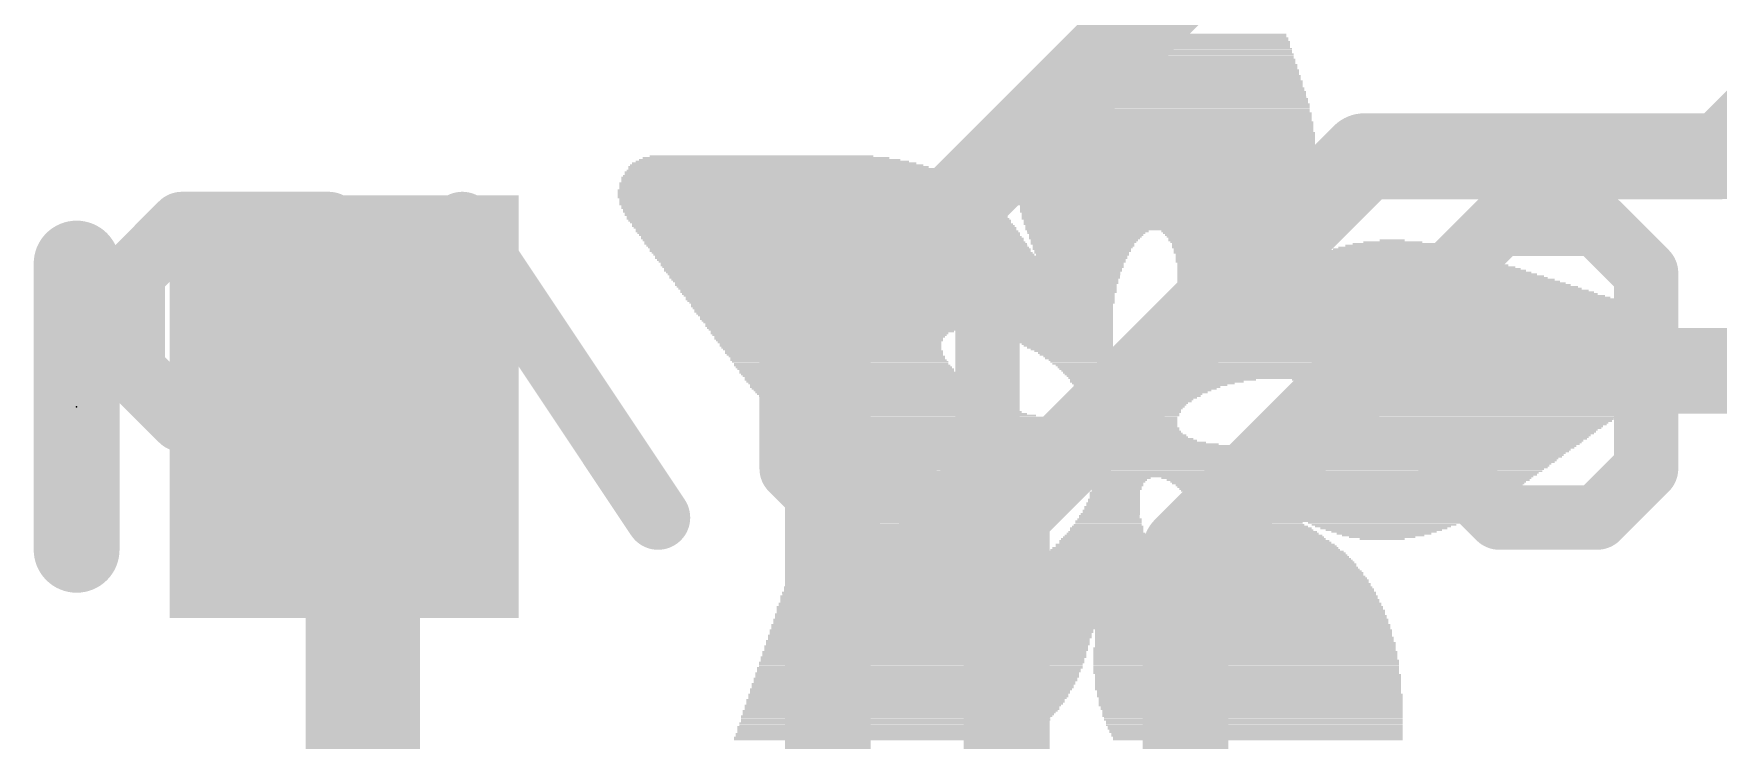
# Model space of a CAD drawing. Extents: x -0.1 to 38.3, y -0.1 to 25.5.
# Drawn here: x 4.93 to 10.91, y 19.01 to 21.52 of the extents above; entities that cross this region are included whole.
import ezdxf

# ---------------------------------------------------------------- set-up
doc = ezdxf.new("R2010")
doc.units = 0
for name, color, linetype in [('1', 12, 'CONTINUOUS'), ('21', 40, 'CONTINUOUS'), ('22', 6, 'CONTINUOUS'), ('23', 53, 'CONTINUOUS')]:
    doc.layers.add(name, color=color, linetype=linetype)

# ---------------------------------------------------------------- blocks, each defined once
blk = doc.blocks.new('RECT')
blk.add_solid([(-0.5, -0.5), (0.5, -0.5), (-0.5, 0.5), (0.5, 0.5)])

msp = doc.modelspace()

# ---------------------------------------------------------------- linework, layer by layer
at = {"layer": '1'}
for points, const_width in [([(7.747, 20.447), (10.16, 22.86)], 0.3048), ([(10.922, 21.082), (12.7, 22.86)], 0.3048), ([(8.382, 19.812), (9.652, 21.082)], 0.3048), ([(9.652, 21.082), (10.922, 21.082)], 0.3048), ([(7.747, 12.827), (7.747, 20.447)], 0.3048), ([(9.017, 19.685), (9.652, 20.32)], 0.3048), ([(9.652, 20.32), (12.7, 20.32)], 0.3048), ([(6.03, 20.193), (6.096, 20.127)], 0.4064), ([(6.096, 20.127), (6.096, 18.542)], 0.4064), ([(8.382, 12.446), (8.382, 19.812)], 0.3048), ([(9.017, 12.065), (9.017, 19.685)], 0.3048)]:
    msp.add_lwpolyline(points, dxfattribs=dict(at, const_width=const_width))
for points, const_width in [([(9.652, 21.1582, 1), (9.652, 21.0058)], 0.1524), ([(9.7059, 21.0281, 1), (9.5981, 21.1359)], 0.1524), ([(10.922, 21.0058, 1), (10.922, 21.1582)], 0.1524), ([(10.8681, 21.1359, 1), (10.9759, 21.0281)], 0.1524), ([(7.8232, 20.447, 1), (7.6708, 20.447)], 0.1524), ([(7.6931, 20.5009, 1), (7.8009, 20.3931)], 0.1524), ([(9.652, 20.3962, 1), (9.652, 20.2438)], 0.1524), ([(9.7059, 20.2661, 1), (9.5981, 20.3739)], 0.1524), ([(6.1018, 20.2648, 1), (5.9582, 20.1212)], 0.2032), ([(6.1976, 20.127, 1), (5.9944, 20.127)], 0.2032), ([(6.0242, 20.0552, 1), (6.1678, 20.1988)], 0.2032), ([(8.4582, 19.812, 1), (8.3058, 19.812)], 0.1524), ([(8.3281, 19.8659, 1), (8.4359, 19.7581)], 0.1524), ([(9.0932, 19.685, 1), (8.9408, 19.685)], 0.1524), ([(8.9631, 19.7389, 1), (9.0709, 19.6311)], 0.1524)]:
    msp.add_lwpolyline(points, format="xyb", dxfattribs=dict(at, const_width=const_width))
at = {"layer": '21', "const_width": 0.3048}
msp.add_lwpolyline([(5.08, 19.685), (5.08, 20.701)], dxfattribs=at)
at = {"layer": '21', "const_width": 0.1524}
for points in [[(5.1562, 20.701, 1), (5.0038, 20.701)], [(5.0038, 19.685, 1), (5.1562, 19.685)]]:
    msp.add_lwpolyline(points, format="xyb", dxfattribs=at)
at = {"layer": '22', "const_width": 0.2286}
for points in [[(5.4538, 20.8416), (5.2801, 20.6679)], [(5.9749, 20.8416), (5.4538, 20.8416)], [(5.9749, 19.7993), (5.9749, 20.8416)], [(7.1443, 19.7993), (6.4495, 20.8416)], [(9.9577, 20.6679), (10.1314, 20.8416)], [(10.1314, 20.8416), (10.4788, 20.8416)], [(10.4788, 20.8416), (10.6525, 20.6679)], [(5.2801, 20.6679), (5.2801, 20.3204)], [(10.6525, 20.6679), (10.6525, 19.973)], [(7.6189, 19.973), (7.6189, 20.4942)], [(8.3137, 20.4942), (8.3137, 19.973)], [(5.2801, 20.3204), (5.4538, 20.1467)], [(5.4538, 20.1467), (5.9749, 20.1467)], [(7.7926, 19.7993), (7.6189, 19.973)], [(7.9663, 19.973), (7.7926, 19.7993)], [(8.14, 19.7993), (7.9663, 19.973)], [(8.3137, 19.973), (8.14, 19.7993)], [(10.1314, 19.7993), (9.9577, 19.973)], [(10.6525, 19.973), (10.4788, 19.7993)], [(10.4788, 19.7993), (10.1314, 19.7993)]]:
    msp.add_lwpolyline(points, dxfattribs=at)
at = {"layer": '22', "const_width": 0.1143}
for points in [[(5.4538, 20.8987, 1), (5.4538, 20.7844)], [(5.4942, 20.8012, 1), (5.4134, 20.882)], [(6.0321, 20.8416, 1), (5.9178, 20.8416)], [(5.9749, 20.7844, 1), (5.9749, 20.8987)], [(6.497, 20.8733, 1), (6.4019, 20.8099)], [(10.1314, 20.8987, 1), (10.1314, 20.7844)], [(10.1718, 20.8012, 1), (10.091, 20.882)], [(10.5192, 20.882, 1), (10.4384, 20.8012)], [(10.4788, 20.7844, 1), (10.4788, 20.8987)], [(5.3372, 20.6679, 1), (5.2229, 20.6679)], [(5.2397, 20.7083, 1), (5.3205, 20.6275)], [(9.9172, 20.7083, 1), (9.9981, 20.6275)], [(10.7097, 20.6679, 1), (10.5954, 20.6679)], [(10.6121, 20.6275, 1), (10.6929, 20.7083)], [(7.676, 20.4942, 1), (7.5617, 20.4942)], [(8.3709, 20.4942, 1), (8.2566, 20.4942)], [(5.3205, 20.3609, 1), (5.2397, 20.28)], [(5.2229, 20.3204, 1), (5.3372, 20.3204)], [(5.4538, 20.2039, 1), (5.4538, 20.0896)], [(5.4134, 20.1063, 1), (5.4942, 20.1871)], [(5.9749, 20.0896, 1), (5.9749, 20.2039)], [(7.6593, 20.0134, 1), (7.5784, 19.9326)], [(8.0067, 20.0134, 1), (7.9259, 19.9326)], [(8.0067, 19.9326, 1), (7.9259, 20.0134)], [(8.3541, 19.9326, 1), (8.2733, 20.0134)], [(9.9981, 20.0134, 1), (9.9172, 19.9326)], [(10.6929, 19.9326, 1), (10.6121, 20.0134)], [(7.5617, 19.973, 1), (7.676, 19.973)], [(8.2566, 19.973, 1), (8.3709, 19.973)], [(10.5954, 19.973, 1), (10.7097, 19.973)], [(7.0968, 19.7676, 1), (7.1919, 19.831)], [(7.7522, 19.8397, 1), (7.833, 19.7589)], [(7.7522, 19.7589, 1), (7.833, 19.8397)], [(8.0996, 19.8397, 1), (8.1804, 19.7589)], [(8.0996, 19.7589, 1), (8.1804, 19.8397)], [(10.1314, 19.8565, 1), (10.1314, 19.7422)], [(10.091, 19.7589, 1), (10.1718, 19.8397)], [(10.4384, 19.8397, 1), (10.5192, 19.7589)], [(10.4788, 19.7422, 1), (10.4788, 19.8565)], [(5.9178, 19.7993, 1), (6.0321, 19.7993)]]:
    msp.add_lwpolyline(points, format="xyb", dxfattribs=at)
at = {"layer": '23'}
msp.add_point((5.08, 20.193), dxfattribs=at)

# ---------------------------------------------------------------- block references
at = {"layer": '1', "xscale": 1.24, "yscale": 1.5, "rotation": 180}
msp.add_blockref('RECT', (6.03, 20.193), dxfattribs=at)
at = {"layer": '21'}
for p, xscale, yscale in [((8.9853, 21.4757), 0.8065, 0.0064), ((8.9885, 21.4821), 0.8001, 0.0063), ((8.9916, 21.4884), 0.7938, 0.0064), ((8.9916, 21.5011), 0.781, 0.0064), ((8.9916, 21.4947), 0.781, 0.0063), ((8.9916, 21.5075), 0.7684, 0.0063), ((8.9948, 21.5138), 0.762, 0.0064), ((8.9757, 21.4185), 0.8636, 0.0063), ((8.9757, 21.4122), 0.8636, 0.0064), ((8.9757, 21.4313), 0.8509, 0.0063), ((8.9789, 21.4249), 0.8572, 0.0064), ((8.9789, 21.4376), 0.8446, 0.0064), ((8.9789, 21.4503), 0.8318, 0.0064), ((8.9821, 21.444), 0.8382, 0.0063), ((8.9821, 21.4566), 0.8255, 0.0063), ((8.9853, 21.463), 0.8191, 0.0064), ((8.9853, 21.4694), 0.8065, 0.0063), ((8.9662, 21.3551), 0.9208, 0.0063), ((8.9694, 21.3678), 0.9144, 0.0063), ((8.9694, 21.3614), 0.9144, 0.0064), ((8.9694, 21.3804), 0.9017, 0.0063), ((8.9694, 21.3741), 0.9017, 0.0064), ((8.9726, 21.3868), 0.8953, 0.0064), ((8.9726, 21.3995), 0.8827, 0.0064), ((8.9726, 21.3932), 0.8827, 0.0063), ((8.9757, 21.4059), 0.8763, 0.0063), ((8.9599, 21.2916), 0.9715, 0.0063), ((8.963, 21.3042), 0.9652, 0.0063), ((8.963, 21.2979), 0.9652, 0.0064), ((8.9662, 21.3106), 0.9588, 0.0064), ((8.9631, 21.317), 0.9525, 0.0063), ((8.963, 21.3297), 0.9398, 0.0063), ((8.9662, 21.3233), 0.9462, 0.0064), ((8.9662, 21.3423), 0.9334, 0.0063), ((8.9662, 21.336), 0.9334, 0.0064), ((8.9694, 21.3487), 0.9271, 0.0064), ((8.9566, 21.2408), 1.0033, 0.0063), ((8.9599, 21.2344), 1.0097, 0.0064), ((8.9599, 21.2598), 0.9969, 0.0064), ((8.9599, 21.2535), 0.9969, 0.0063), ((8.9599, 21.2471), 0.9969, 0.0064), ((8.9599, 21.2725), 0.9843, 0.0064), ((8.963, 21.2661), 0.9906, 0.0063), ((8.9631, 21.2852), 0.9779, 0.0064), ((8.9631, 21.2789), 0.9779, 0.0063), ((8.9535, 21.1836), 1.035, 0.0064), ((8.9535, 21.1773), 1.035, 0.0063), ((8.9566, 21.2027), 1.0287, 0.0063), ((8.9566, 21.1963), 1.0287, 0.0064), ((8.9566, 21.1899), 1.0287, 0.0063), ((8.9567, 21.2217), 1.016, 0.0064), ((8.9567, 21.2154), 1.016, 0.0063), ((8.9567, 21.209), 1.016, 0.0064), ((8.9599, 21.228), 1.0097, 0.0063), ((8.9504, 21.1265), 1.0541, 0.0063), ((8.9504, 21.1201), 1.0541, 0.0064), ((8.9504, 21.1137), 1.0541, 0.0063), ((8.9535, 21.1582), 1.0478, 0.0064), ((8.9535, 21.1518), 1.0478, 0.0063), ((8.9535, 21.1455), 1.0478, 0.0064), ((8.9535, 21.1392), 1.0478, 0.0063), ((8.9535, 21.1328), 1.0478, 0.0064), ((8.9535, 21.1709), 1.035, 0.0064), ((8.9567, 21.1646), 1.0414, 0.0063), ((7.5565, 21.0566), 1.0096, 0.0064), ((7.5502, 21.063), 0.9715, 0.0063), ((7.5407, 21.0693), 0.9271, 0.0064), ((7.528, 21.0756), 0.8763, 0.0063), ((7.5121, 21.082), 0.7937, 0.0064), ((8.9503, 21.0947), 1.0668, 0.0064), ((8.9503, 21.0884), 1.0668, 0.0063), ((8.9503, 21.082), 1.0668, 0.0064), ((8.9503, 21.0756), 1.0668, 0.0063), ((8.9503, 21.0693), 1.0668, 0.0064), ((8.9503, 21.063), 1.0668, 0.0063), ((8.9503, 21.0566), 1.0668, 0.0064), ((8.9504, 21.1074), 1.0541, 0.0064), ((8.9504, 21.1011), 1.0541, 0.0063), ((7.6073, 21.0058), 1.1874, 0.0064), ((7.62, 20.9931), 1.2128, 0.0064), ((7.6137, 20.9994), 1.2001, 0.0063), ((7.6041, 21.0122), 1.1684, 0.0063), ((7.5915, 21.0249), 1.1303, 0.0063), ((7.601, 21.0185), 1.1493, 0.0064), ((7.5883, 21.0312), 1.1113, 0.0064), ((7.5724, 21.0439), 1.0668, 0.0064), ((7.5819, 21.0375), 1.0858, 0.0063), ((7.566, 21.0503), 1.0414, 0.0063), ((8.9503, 21.0503), 1.0668, 0.0063), ((8.9503, 21.0439), 1.0668, 0.0064), ((8.9503, 21.0375), 1.0668, 0.0063), ((8.9503, 21.0312), 1.0668, 0.0064), ((8.9503, 21.0249), 1.0668, 0.0063), ((8.9503, 21.0185), 1.0668, 0.0064), ((8.9503, 21.0122), 1.0668, 0.0063), ((8.9472, 21.0058), 1.0605, 0.0064), ((8.9472, 20.9994), 1.0605, 0.0063), ((8.9472, 20.9931), 1.0605, 0.0064), ((7.6391, 20.9613), 1.2763, 0.0063), ((7.6454, 20.955), 1.289, 0.0064), ((7.6486, 20.9487), 1.2954, 0.0063), ((7.6518, 20.9423), 1.3017, 0.0064), ((7.6581, 20.936), 1.3144, 0.0063), ((7.6232, 20.9868), 1.2319, 0.0063), ((7.6295, 20.9804), 1.2446, 0.0064), ((7.6327, 20.9741), 1.251, 0.0063), ((7.6391, 20.9677), 1.2637, 0.0064), ((8.9472, 20.9868), 1.0605, 0.0063), ((8.9472, 20.9804), 1.0605, 0.0064), ((8.9472, 20.9741), 1.0605, 0.0063), ((8.9472, 20.9677), 1.0605, 0.0064), ((8.9472, 20.9613), 1.0605, 0.0063), ((8.9472, 20.955), 1.0605, 0.0064), ((8.9472, 20.9487), 1.0605, 0.0063), ((8.944, 20.9423), 1.0541, 0.0064), ((8.9472, 20.936), 1.0477, 0.0063), ((7.6645, 20.9296), 1.3145, 0.0064), ((7.6676, 20.9232), 1.3208, 0.0063), ((7.6708, 20.9169), 1.3272, 0.0064), ((7.674, 20.9106), 1.3335, 0.0063), ((7.6835, 20.8979), 1.3398, 0.0063), ((7.6804, 20.9042), 1.3335, 0.0064), ((7.6899, 20.8915), 1.3399, 0.0064), ((7.693, 20.8851), 1.3462, 0.0063), ((7.6994, 20.8788), 1.3462, 0.0064), ((7.7026, 20.8725), 1.3525, 0.0063), ((8.944, 20.9106), 1.0414, 0.0063), ((8.9472, 20.9296), 1.0477, 0.0064), ((8.9472, 20.9232), 1.0477, 0.0063), ((8.9472, 20.9169), 1.0477, 0.0064), ((8.9472, 20.9042), 1.0351, 0.0064), ((8.9472, 20.8979), 1.0351, 0.0063), ((8.9472, 20.8915), 1.0351, 0.0064), ((8.944, 20.8851), 1.0287, 0.0063), ((8.9472, 20.8788), 1.0223, 0.0064), ((8.9472, 20.8725), 1.0223, 0.0063), ((7.7089, 20.8661), 1.3526, 0.0064), ((7.7121, 20.8598), 1.3589, 0.0063), ((7.7185, 20.8534), 1.3589, 0.0064), ((7.7216, 20.847), 1.3526, 0.0063), ((7.728, 20.8407), 1.3525, 0.0064), ((7.7312, 20.8344), 1.3589, 0.0063), ((7.7374, 20.828), 1.3589, 0.0064), ((7.7439, 20.8153), 1.3589, 0.0064), ((7.7407, 20.8217), 1.3525, 0.0063), ((8.9472, 20.8661), 1.0223, 0.0064), ((8.944, 20.8598), 1.016, 0.0063), ((8.9472, 20.8534), 1.0097, 0.0064), ((8.9472, 20.847), 1.0097, 0.0063), ((8.944, 20.8407), 1.0033, 0.0064), ((8.944, 20.8217), 0.9906, 0.0063), ((8.9472, 20.8344), 0.9969, 0.0063), ((8.9472, 20.828), 0.9969, 0.0064), ((8.6709, 20.8153), 0.4318, 0.0064), ((9.1853, 20.8153), 0.508, 0.0064), ((7.7502, 20.8089), 1.3589, 0.0063), ((7.7534, 20.8026), 1.3525, 0.0064), ((7.7597, 20.7963), 1.3526, 0.0063), ((7.7629, 20.7899), 1.3589, 0.0064), ((7.7661, 20.7836), 1.3525, 0.0063), ((7.7755, 20.7708), 1.3589, 0.0063), ((7.7724, 20.7772), 1.3526, 0.0064), ((7.7788, 20.7645), 1.3525, 0.0064), ((7.7851, 20.7582), 1.3526, 0.0063), ((8.6646, 20.8089), 0.4191, 0.0063), ((8.6646, 20.8026), 0.4064, 0.0064), ((8.6614, 20.7963), 0.4, 0.0063), ((8.6583, 20.7899), 0.3937, 0.0064), ((8.6518, 20.7708), 0.3683, 0.0063), ((8.6582, 20.7836), 0.381, 0.0063), ((8.6551, 20.7772), 0.3747, 0.0064), ((8.6551, 20.7645), 0.3619, 0.0064), ((8.6519, 20.7582), 0.3556, 0.0063), ((9.1852, 20.8089), 0.4953, 0.0063), ((9.1884, 20.8026), 0.4889, 0.0064), ((9.1916, 20.7963), 0.4826, 0.0063), ((9.1917, 20.7899), 0.4699, 0.0064), ((9.1917, 20.7836), 0.4699, 0.0063), ((9.1916, 20.7772), 0.4572, 0.0064), ((9.1948, 20.7708), 0.4508, 0.0063), ((9.1917, 20.7645), 0.4445, 0.0064), ((9.1917, 20.7582), 0.4445, 0.0063), ((9.7631, 20.7582), 0.4064, 0.0063), ((9.7599, 20.7645), 0.3493, 0.0064), ((9.7568, 20.7708), 0.2921, 0.0063), ((9.7536, 20.7772), 0.2096, 0.0064), ((9.7505, 20.7836), 0.0889, 0.0063), ((7.7915, 20.7518), 1.3525, 0.0064), ((7.7915, 20.7455), 1.3525, 0.0063), ((7.7978, 20.7391), 1.3526, 0.0064), ((7.8042, 20.7327), 1.3525, 0.0063), ((7.9724, 20.7264), 1.6764, 0.0064), ((7.9724, 20.7201), 1.6764, 0.0063), ((7.9725, 20.7137), 1.6637, 0.0064), ((7.9756, 20.7074), 1.6574, 0.0063), ((7.9756, 20.701), 1.6446, 0.0064), ((7.9756, 20.6946), 1.6446, 0.0063), ((8.6487, 20.7518), 0.3492, 0.0064), ((8.6518, 20.7455), 0.3429, 0.0063), ((8.6487, 20.7391), 0.3366, 0.0064), ((8.6519, 20.7327), 0.3302, 0.0063), ((9.1884, 20.7391), 0.4255, 0.0064), ((9.1916, 20.7518), 0.4318, 0.0064), ((9.1916, 20.7455), 0.4318, 0.0063), ((9.1884, 20.7327), 0.4127, 0.0063), ((9.1884, 20.7264), 0.4127, 0.0064), ((9.1853, 20.7201), 0.4064, 0.0063), ((9.1821, 20.7137), 0.4, 0.0064), ((9.1821, 20.7074), 0.4, 0.0063), ((9.1821, 20.701), 0.3874, 0.0064), ((9.1789, 20.6946), 0.381, 0.0063), ((9.7949, 20.6946), 0.7366, 0.0063), ((9.7917, 20.701), 0.7176, 0.0064), ((9.7854, 20.7074), 0.6795, 0.0063), ((9.7821, 20.7137), 0.6477, 0.0064), ((9.779, 20.7201), 0.616, 0.0063), ((9.7727, 20.7264), 0.5905, 0.0064), ((9.7695, 20.7327), 0.5461, 0.0063), ((9.7695, 20.7391), 0.5207, 0.0064), ((9.7663, 20.7455), 0.4762, 0.0063), ((9.7632, 20.7518), 0.4445, 0.0064), ((7.9788, 20.6883), 1.6383, 0.0064), ((7.9788, 20.682), 1.6256, 0.0063), ((7.9788, 20.6756), 1.6256, 0.0064), ((7.9788, 20.6693), 1.6129, 0.0063), ((7.982, 20.6629), 1.6065, 0.0064), ((7.9851, 20.6565), 1.6002, 0.0063), ((7.9851, 20.6502), 1.6002, 0.0064), ((7.9851, 20.6439), 1.5875, 0.0063), ((7.9883, 20.6375), 1.5812, 0.0064), ((9.1726, 20.6756), 0.3683, 0.0064), ((9.1694, 20.6693), 0.362, 0.0063), ((9.1662, 20.6629), 0.3556, 0.0064), ((9.1662, 20.6565), 0.3556, 0.0063), ((9.1567, 20.6375), 0.3366, 0.0064), ((9.1758, 20.6883), 0.3747, 0.0064), ((9.1758, 20.682), 0.3747, 0.0063), ((9.1631, 20.6502), 0.3493, 0.0064), ((9.1599, 20.6439), 0.3429, 0.0063), ((9.8489, 20.6375), 0.9969, 0.0064), ((9.8425, 20.6439), 0.9716, 0.0063), ((9.833, 20.6502), 0.9398, 0.0064), ((9.8298, 20.6565), 0.9208, 0.0063), ((9.8235, 20.6629), 0.8827, 0.0064), ((9.8171, 20.6693), 0.8572, 0.0063), ((9.8108, 20.6756), 0.8319, 0.0064), ((9.8076, 20.682), 0.8001, 0.0063), ((9.8013, 20.6883), 0.7747, 0.0064), ((7.9915, 20.6312), 1.5748, 0.0063), ((7.9883, 20.6248), 1.5684, 0.0064), ((7.9915, 20.6184), 1.5621, 0.0063), ((7.9947, 20.6121), 1.5557, 0.0064), ((7.9978, 20.6058), 1.5494, 0.0063), ((7.9978, 20.5994), 1.5494, 0.0064), ((7.9979, 20.5931), 1.5367, 0.0063), ((8.001, 20.5867), 1.5304, 0.0064), ((8.0042, 20.5803), 1.524, 0.0063), ((8.0042, 20.574), 1.524, 0.0064), ((9.1535, 20.6312), 0.3302, 0.0063), ((9.1535, 20.6248), 0.3302, 0.0064), ((9.1471, 20.6121), 0.3175, 0.0064), ((9.144, 20.6058), 0.3112, 0.0063), ((9.7282, 20.5994), 1.4796, 0.0064), ((9.7473, 20.5867), 1.5177, 0.0064), ((9.7663, 20.574), 1.5558, 0.0064), ((9.1504, 20.6184), 0.3239, 0.0063), ((9.7346, 20.5931), 1.4923, 0.0063), ((9.7568, 20.5803), 1.5367, 0.0063), ((9.8774, 20.6058), 1.143, 0.0063), ((9.8711, 20.6121), 1.1049, 0.0064), ((9.8679, 20.6184), 1.0858, 0.0063), ((9.8583, 20.6248), 1.0541, 0.0064), ((9.8521, 20.6312), 1.0287, 0.0063), ((8.0074, 20.5677), 1.5177, 0.0063), ((8.0106, 20.5613), 1.5113, 0.0064), ((8.0105, 20.555), 1.4986, 0.0063), ((8.0105, 20.5486), 1.4986, 0.0064), ((8.0137, 20.5422), 1.4922, 0.0063), ((8.0168, 20.5359), 1.4859, 0.0064), ((8.0168, 20.5296), 1.4859, 0.0063), ((8.0201, 20.5232), 1.4795, 0.0064), ((8.0232, 20.5169), 1.4732, 0.0063), ((9.8393, 20.5232), 1.7145, 0.0064), ((9.7917, 20.555), 1.6192, 0.0063), ((9.8044, 20.5486), 1.6446, 0.0064), ((9.8235, 20.5359), 1.6827, 0.0064), ((9.8298, 20.5296), 1.6954, 0.0063), ((9.8457, 20.5169), 1.7272, 0.0063), ((9.814, 20.5422), 1.6637, 0.0063), ((9.7758, 20.5677), 1.5748, 0.0063), ((9.7885, 20.5613), 1.6002, 0.0064), ((8.0264, 20.5105), 1.4668, 0.0064), ((8.0264, 20.5041), 1.4668, 0.0063), ((8.0296, 20.4978), 1.4605, 0.0064), ((8.0328, 20.4915), 1.4541, 0.0063), ((8.0359, 20.4851), 1.4478, 0.0064), ((8.0359, 20.4788), 1.4478, 0.0063), ((8.0391, 20.4724), 1.4414, 0.0064), ((7.7755, 20.4661), 0.9017, 0.0063), ((7.7629, 20.4597), 0.8636, 0.0064), ((7.7534, 20.4534), 0.8445, 0.0063), ((8.509, 20.4661), 0.5016, 0.0063), ((8.5312, 20.4597), 0.4572, 0.0064), ((8.5471, 20.4534), 0.4254, 0.0063), ((9.8647, 20.4534), 1.8034, 0.0063), ((9.8616, 20.4851), 1.7843, 0.0064), ((9.8616, 20.4788), 1.7843, 0.0063), ((9.8679, 20.4661), 1.797, 0.0063), ((9.8679, 20.4597), 1.797, 0.0064), ((9.8648, 20.4724), 1.7907, 0.0064), ((9.852, 20.5041), 1.7526, 0.0063), ((9.8552, 20.4978), 1.759, 0.0064), ((9.8616, 20.4915), 1.7717, 0.0063), ((9.8457, 20.5105), 1.7399, 0.0064), ((7.7534, 20.447), 0.8319, 0.0064), ((7.7534, 20.4407), 0.8191, 0.0063), ((7.7502, 20.4343), 0.8128, 0.0064), ((7.7534, 20.428), 0.8065, 0.0063), ((7.7534, 20.4216), 0.7937, 0.0064), ((7.7565, 20.4153), 0.7874, 0.0063), ((7.7565, 20.4089), 0.7874, 0.0064), ((7.7597, 20.4026), 0.781, 0.0063), ((7.7629, 20.3962), 0.7747, 0.0064), ((8.5566, 20.447), 0.4064, 0.0064), ((8.5662, 20.4407), 0.3873, 0.0063), ((8.5725, 20.4343), 0.3746, 0.0064), ((8.582, 20.428), 0.3556, 0.0063), ((8.5884, 20.4216), 0.3429, 0.0064), ((8.5979, 20.4153), 0.3238, 0.0063), ((8.6011, 20.4089), 0.3175, 0.0064), ((8.6074, 20.4026), 0.3048, 0.0063), ((8.617, 20.3962), 0.2985, 0.0064), ((9.8616, 20.4026), 1.8351, 0.0063), ((9.8616, 20.3962), 1.8351, 0.0064), ((9.8647, 20.4153), 1.8288, 0.0063), ((9.8647, 20.4089), 1.8288, 0.0064), ((9.8679, 20.428), 1.8224, 0.0063), ((9.8679, 20.4216), 1.8224, 0.0064), ((9.8648, 20.4407), 1.8161, 0.0063), ((9.8648, 20.4343), 1.8161, 0.0064), ((9.8679, 20.447), 1.8098, 0.0064), ((7.7693, 20.3899), 0.7747, 0.0063), ((7.7693, 20.3835), 0.7747, 0.0064), ((7.7724, 20.3772), 0.7684, 0.0063), ((7.7788, 20.3708), 0.7683, 0.0064), ((7.7819, 20.3645), 0.762, 0.0063), ((7.7851, 20.3581), 0.7684, 0.0064), ((7.7915, 20.3518), 0.7683, 0.0063), ((7.7946, 20.3454), 0.762, 0.0064), ((7.7978, 20.3391), 0.7684, 0.0063), ((8.6233, 20.3899), 0.2858, 0.0063), ((8.6296, 20.3835), 0.2731, 0.0064), ((8.6329, 20.3772), 0.2667, 0.0063), ((8.6424, 20.3708), 0.2603, 0.0064), ((8.6455, 20.3645), 0.254, 0.0063), ((8.6518, 20.3581), 0.2413, 0.0064), ((8.6551, 20.3518), 0.2349, 0.0063), ((8.6614, 20.3454), 0.235, 0.0064), ((8.6677, 20.3391), 0.2223, 0.0063), ((9.8393, 20.3391), 1.8542, 0.0063), ((9.8457, 20.3518), 1.8542, 0.0063), ((9.8457, 20.3454), 1.8542, 0.0064), ((9.852, 20.3645), 1.8542, 0.0063), ((9.852, 20.3581), 1.8542, 0.0064), ((9.8552, 20.3772), 1.8478, 0.0063), ((9.8552, 20.3708), 1.8478, 0.0064), ((9.8583, 20.3899), 1.8415, 0.0063), ((9.8583, 20.3835), 1.8415, 0.0064), ((7.8042, 20.3327), 0.7683, 0.0064), ((7.8105, 20.3264), 0.7684, 0.0063), ((7.8137, 20.32), 0.762, 0.0064), ((7.8201, 20.3137), 0.7747, 0.0063), ((7.8232, 20.3073), 0.7684, 0.0064), ((7.8328, 20.301), 0.7747, 0.0063), ((7.8422, 20.2883), 0.7811, 0.0063), ((7.8391, 20.2946), 0.7747, 0.0064), ((7.8486, 20.2819), 0.781, 0.0064), ((7.855, 20.2756), 0.7811, 0.0063), ((8.6741, 20.3327), 0.2222, 0.0064), ((8.6773, 20.3264), 0.2159, 0.0063), ((8.6837, 20.32), 0.2159, 0.0064), ((8.6868, 20.3137), 0.2096, 0.0063), ((8.6932, 20.3073), 0.2095, 0.0064), ((8.6995, 20.301), 0.2096, 0.0063), ((8.7091, 20.2946), 0.2159, 0.0064), ((8.7217, 20.2883), 0.2286, 0.0063), ((8.9154, 20.2819), 0.616, 0.0064), ((8.9027, 20.2756), 0.5778, 0.0063), ((9.0551, 20.2883), 0.4254, 0.0063), ((9.8013, 20.2946), 1.8669, 0.0064), ((9.8076, 20.301), 1.8669, 0.0063), ((9.8202, 20.3137), 1.8669, 0.0063), ((9.8171, 20.3073), 1.8606, 0.0064), ((9.8298, 20.3264), 1.8606, 0.0063), ((9.8298, 20.32), 1.8606, 0.0064), ((9.8361, 20.3327), 1.8605, 0.0064), ((10.0616, 20.2883), 1.3335, 0.0063), ((10.0743, 20.2819), 1.2954, 0.0064), ((10.0807, 20.2756), 1.2573, 0.0063), ((7.8613, 20.2692), 0.781, 0.0064), ((7.8677, 20.2629), 0.7937, 0.0063), ((7.874, 20.2565), 0.7938, 0.0064), ((7.8836, 20.2502), 0.8001, 0.0063), ((7.8899, 20.2438), 0.8001, 0.0064), ((7.8994, 20.2375), 0.8064, 0.0063), ((7.9089, 20.2311), 0.8128, 0.0064), ((7.9153, 20.2248), 0.8128, 0.0063), ((7.9248, 20.2184), 0.8192, 0.0064), ((8.8932, 20.2692), 0.5461, 0.0064), ((8.8837, 20.2629), 0.5143, 0.0063), ((8.8773, 20.2565), 0.5016, 0.0064), ((8.8646, 20.2438), 0.4636, 0.0064), ((8.871, 20.2502), 0.4763, 0.0063), ((8.8582, 20.2375), 0.4381, 0.0063), ((8.8551, 20.2311), 0.4318, 0.0064), ((8.8424, 20.2184), 0.4064, 0.0064), ((8.8488, 20.2248), 0.4191, 0.0063), ((10.0838, 20.2692), 1.2382, 0.0064), ((10.0902, 20.2629), 1.2129, 0.0063), ((10.087, 20.2565), 1.1938, 0.0064), ((10.0869, 20.2502), 1.1811, 0.0063), ((10.087, 20.2438), 1.1684, 0.0064), ((10.0838, 20.2375), 1.1494, 0.0063), ((10.0838, 20.2311), 1.1366, 0.0064), ((10.0807, 20.2248), 1.1303, 0.0063), ((10.0775, 20.2184), 1.1113, 0.0064), ((7.9344, 20.2121), 0.8255, 0.0063), ((7.9502, 20.1994), 0.8446, 0.0063), ((7.9439, 20.2057), 0.8319, 0.0064), ((7.9629, 20.193), 0.8446, 0.0064), ((7.9756, 20.1867), 0.8572, 0.0063), ((7.9851, 20.1803), 0.8636, 0.0064), ((7.9979, 20.174), 0.8763, 0.0063), ((8.0105, 20.1676), 0.889, 0.0064), ((8.0296, 20.1613), 0.9144, 0.0063), ((8.0486, 20.1549), 0.9398, 0.0064), ((8.7852, 20.1549), 0.4064, 0.0064), ((8.798, 20.1613), 0.3937, 0.0063), ((8.8075, 20.1676), 0.3747, 0.0064), ((8.8138, 20.174), 0.3746, 0.0063), ((8.8201, 20.1867), 0.3747, 0.0063), ((8.817, 20.1803), 0.3683, 0.0064), ((8.8392, 20.2121), 0.4, 0.0063), ((8.8297, 20.1994), 0.381, 0.0063), ((8.8265, 20.193), 0.3746, 0.0064), ((8.8329, 20.2057), 0.3873, 0.0064), ((10.0172, 20.1549), 1.0541, 0.0064), ((10.0267, 20.1613), 1.0605, 0.0063), ((10.033, 20.1676), 1.0604, 0.0064), ((10.0394, 20.174), 1.0731, 0.0063), ((10.0457, 20.1803), 1.0732, 0.0064), ((10.0616, 20.1994), 1.0922, 0.0063), ((10.0584, 20.193), 1.0858, 0.0064), ((10.0521, 20.1867), 1.0731, 0.0063), ((10.0743, 20.2121), 1.1049, 0.0063), ((10.0679, 20.2057), 1.0922, 0.0064), ((8.2867, 20.1486), 1.4033, 0.0063), ((8.2899, 20.1422), 1.397, 0.0064), ((8.2963, 20.1359), 1.3843, 0.0063), ((8.2995, 20.1295), 1.3779, 0.0064), ((8.3026, 20.1232), 1.3716, 0.0063), ((8.309, 20.1168), 1.3716, 0.0064), ((8.3154, 20.1105), 1.3589, 0.0063), ((8.3216, 20.1041), 1.3589, 0.0064), ((8.3312, 20.0978), 1.3526, 0.0063), ((9.9283, 20.0978), 1.0795, 0.0063), ((9.9409, 20.1041), 1.0668, 0.0064), ((9.9505, 20.1105), 1.0605, 0.0063), ((9.9632, 20.1168), 1.0605, 0.0064), ((9.9726, 20.1232), 1.0541, 0.0063), ((9.9822, 20.1295), 1.0604, 0.0064), ((9.9917, 20.1359), 1.0541, 0.0063), ((10.0013, 20.1422), 1.0605, 0.0064), ((10.0107, 20.1486), 1.0541, 0.0063), ((8.3407, 20.0914), 1.3589, 0.0064), ((8.3503, 20.0851), 1.3525, 0.0063), ((8.3629, 20.0787), 1.3653, 0.0064), ((8.3757, 20.0724), 1.3653, 0.0063), ((8.3979, 20.066), 1.3843, 0.0064), ((8.4233, 20.0597), 1.4224, 0.0063), ((9.0678, 20.0533), 2.6734, 0.0064), ((9.0678, 20.047), 2.6606, 0.0063), ((9.0709, 20.0406), 2.6289, 0.0064), ((9.8171, 20.0597), 1.2002, 0.0063), ((9.8457, 20.066), 1.1557, 0.0064), ((9.8679, 20.0724), 1.124, 0.0063), ((9.8838, 20.0787), 1.1176, 0.0064), ((9.8997, 20.0851), 1.0985, 0.0063), ((9.9123, 20.0914), 1.0859, 0.0064), ((9.0742, 20.0343), 2.6099, 0.0063), ((9.0742, 20.0279), 2.5845, 0.0064), ((9.0805, 20.0216), 2.559, 0.0063), ((9.0869, 20.0152), 2.5337, 0.0064), ((9.09, 20.0089), 2.5019, 0.0063), ((9.0996, 20.0025), 2.4701, 0.0064), ((9.1155, 19.9962), 2.4257, 0.0063), ((8.3185, 19.9771), 0.5144, 0.0064), ((8.3407, 19.9835), 0.5207, 0.0063), ((9.2107, 19.9898), 2.2098, 0.0064), ((9.4806, 19.9835), 1.6573, 0.0063), ((9.4838, 19.9771), 1.6383, 0.0064), ((8.1883, 19.92), 0.5715, 0.0063), ((8.1979, 19.9263), 0.5651, 0.0064), ((8.2105, 19.9327), 0.5651, 0.0063), ((8.2201, 19.939), 0.5588, 0.0064), ((8.236, 19.9454), 0.5525, 0.0063), ((8.2486, 19.9517), 0.5525, 0.0064), ((8.2645, 19.9581), 0.5334, 0.0063), ((8.2836, 19.9644), 0.5334, 0.0064), ((8.2963, 19.9708), 0.5207, 0.0063), ((9.4806, 19.9708), 1.6193, 0.0063), ((9.4742, 19.9581), 1.5938, 0.0063), ((9.4806, 19.9644), 1.6065, 0.0064), ((9.4742, 19.9517), 1.5812, 0.0064), ((8.7884, 19.939), 0.2096, 0.0064), ((8.782, 19.9327), 0.1969, 0.0063), ((8.7757, 19.92), 0.1842, 0.0063), ((9.4679, 19.9454), 1.5685, 0.0063), ((8.782, 19.9263), 0.1841, 0.0064), ((9.5885, 19.939), 1.3144, 0.0064), ((9.5949, 19.9327), 1.2891, 0.0063), ((9.5949, 19.9263), 1.2637, 0.0064), ((9.5949, 19.92), 1.2509, 0.0063), ((8.1058, 19.8565), 0.5969, 0.0063), ((8.109, 19.8628), 0.5905, 0.0064), ((8.1217, 19.8692), 0.5905, 0.0063), ((8.1248, 19.8755), 0.5842, 0.0064), ((8.1343, 19.8819), 0.5905, 0.0063), ((8.1439, 19.8882), 0.5842, 0.0064), ((8.1502, 19.8946), 0.5842, 0.0063), ((8.1598, 19.9009), 0.5779, 0.0064), ((8.1661, 19.9073), 0.5778, 0.0063), ((8.1788, 19.9136), 0.5778, 0.0064), ((8.763, 19.8628), 0.1842, 0.0064), ((8.763, 19.8565), 0.1842, 0.0063), ((8.7662, 19.8882), 0.1778, 0.0064), ((8.7662, 19.8819), 0.1778, 0.0063), ((8.7662, 19.8755), 0.1778, 0.0064), ((8.7662, 19.8692), 0.1778, 0.0063), ((8.7757, 19.9136), 0.1842, 0.0064), ((8.7725, 19.9073), 0.1778, 0.0063), ((8.7725, 19.9009), 0.1778, 0.0064), ((8.7694, 19.8946), 0.1715, 0.0063), ((9.5981, 19.9136), 1.2319, 0.0064), ((9.5949, 19.9073), 1.2129, 0.0063), ((9.5949, 19.9009), 1.2001, 0.0064), ((9.5949, 19.8946), 1.1875, 0.0063), ((9.5917, 19.8882), 1.1684, 0.0064), ((9.5917, 19.8819), 1.1557, 0.0063), ((9.5885, 19.8755), 1.1366, 0.0064), ((9.5885, 19.8692), 1.124, 0.0063), ((9.5854, 19.8628), 1.1049, 0.0064), ((9.5853, 19.8565), 1.0922, 0.0063), ((8.0518, 19.7993), 0.6032, 0.0064), ((8.0549, 19.8056), 0.5969, 0.0063), ((8.0614, 19.812), 0.5969, 0.0064), ((8.0677, 19.8184), 0.5969, 0.0063), ((8.074, 19.8247), 0.5969, 0.0064), ((8.0804, 19.8311), 0.5969, 0.0063), ((8.0868, 19.8374), 0.5969, 0.0064), ((8.093, 19.8438), 0.5969, 0.0063), ((8.0995, 19.8501), 0.5969, 0.0064), ((8.7471, 19.8056), 0.2159, 0.0063), ((8.7471, 19.7993), 0.2159, 0.0064), ((8.7503, 19.812), 0.2096, 0.0064), ((8.7535, 19.8247), 0.2032, 0.0064), ((8.7535, 19.8184), 0.2032, 0.0063), ((8.7567, 19.8374), 0.1969, 0.0064), ((8.7567, 19.8311), 0.1969, 0.0063), ((8.7599, 19.8501), 0.1905, 0.0064), ((8.7599, 19.8438), 0.1905, 0.0063), ((9.579, 19.8438), 1.0668, 0.0063), ((9.5822, 19.8501), 1.0731, 0.0064), ((9.5758, 19.8374), 1.0478, 0.0064), ((9.5758, 19.8311), 1.035, 0.0063), ((9.5726, 19.8247), 1.016, 0.0064), ((9.5663, 19.8184), 1.0033, 0.0063), ((9.5631, 19.812), 0.9842, 0.0064), ((9.5599, 19.8056), 0.9652, 0.0063), ((9.5568, 19.7993), 0.9589, 0.0064), ((8.001, 19.7358), 0.616, 0.0064), ((8.0074, 19.7422), 0.6159, 0.0063), ((8.0105, 19.7485), 0.6096, 0.0064), ((8.0169, 19.7549), 0.6096, 0.0063), ((8.0232, 19.7675), 0.6096, 0.0063), ((8.0201, 19.7612), 0.6033, 0.0064), ((8.0296, 19.7739), 0.6096, 0.0064), ((8.0328, 19.7803), 0.6033, 0.0063), ((8.0391, 19.7866), 0.6032, 0.0064), ((8.0455, 19.793), 0.6033, 0.0063), ((8.7313, 19.7358), 0.2857, 0.0064), ((8.7344, 19.7422), 0.2794, 0.0063), ((8.7345, 19.7485), 0.2667, 0.0064), ((8.7376, 19.7612), 0.2604, 0.0064), ((8.7376, 19.7549), 0.2604, 0.0063), ((8.7408, 19.7675), 0.254, 0.0063), ((8.7408, 19.7739), 0.2413, 0.0064), ((8.7439, 19.7866), 0.2349, 0.0064), ((8.7439, 19.7803), 0.2349, 0.0063), ((8.7471, 19.793), 0.2286, 0.0063), ((9.5504, 19.793), 0.9334, 0.0063), ((9.5441, 19.7866), 0.9207, 0.0064), ((9.2614, 19.7803), 0.3429, 0.0063), ((9.2679, 19.7739), 0.3429, 0.0064), ((9.2742, 19.7675), 0.3556, 0.0063), ((9.2837, 19.7612), 0.362, 0.0064), ((9.2869, 19.7549), 0.3683, 0.0063), ((9.2964, 19.7485), 0.3746, 0.0064), ((9.2996, 19.7422), 0.381, 0.0063), ((9.3091, 19.7358), 0.3874, 0.0064), ((9.7218, 19.7803), 0.5397, 0.0063), ((9.7218, 19.7739), 0.5143, 0.0064), ((9.7187, 19.7675), 0.4826, 0.0063), ((9.7218, 19.7612), 0.4509, 0.0064), ((9.7218, 19.7549), 0.4127, 0.0063), ((9.7218, 19.7485), 0.3747, 0.0064), ((9.7218, 19.7422), 0.3365, 0.0063), ((9.7187, 19.7358), 0.2921, 0.0064), ((7.9725, 19.685), 0.6223, 0.0064), ((7.9725, 19.6787), 0.6223, 0.0063), ((7.9788, 19.6977), 0.6223, 0.0064), ((7.9788, 19.6913), 0.6223, 0.0063), ((7.982, 19.7041), 0.6159, 0.0063), ((7.9883, 19.7168), 0.616, 0.0063), ((7.9883, 19.7104), 0.616, 0.0064), ((7.9947, 19.7231), 0.6159, 0.0064), ((7.9978, 19.7294), 0.6096, 0.0063), ((8.7154, 19.6787), 0.3683, 0.0063), ((8.7154, 19.685), 0.3556, 0.0064), ((8.7186, 19.6913), 0.3493, 0.0063), ((8.7217, 19.7041), 0.3302, 0.0063), ((8.7217, 19.6977), 0.3302, 0.0064), ((8.7249, 19.7168), 0.3112, 0.0063), ((8.7249, 19.7104), 0.3112, 0.0064), ((8.7281, 19.7231), 0.3048, 0.0064), ((8.728, 19.7294), 0.2921, 0.0063), ((9.3123, 19.7294), 0.3937, 0.0063), ((9.3186, 19.7231), 0.3937, 0.0064), ((9.325, 19.7168), 0.4064, 0.0063), ((9.3313, 19.7104), 0.4064, 0.0064), ((9.3377, 19.7041), 0.4191, 0.0063), ((9.3441, 19.6977), 0.4191, 0.0064), ((9.3472, 19.6913), 0.4254, 0.0063), ((9.3504, 19.685), 0.4318, 0.0064), ((9.3599, 19.6787), 0.4382, 0.0063), ((9.7155, 19.7294), 0.235, 0.0063), ((9.7155, 19.7231), 0.1588, 0.0064), ((7.9502, 19.6215), 0.654, 0.0064), ((7.9534, 19.6279), 0.6477, 0.0063), ((7.9566, 19.6406), 0.6413, 0.0063), ((7.9566, 19.6342), 0.6413, 0.0064), ((7.9597, 19.6532), 0.635, 0.0063), ((7.9597, 19.6469), 0.635, 0.0064), ((7.9629, 19.666), 0.6286, 0.0063), ((7.9629, 19.6596), 0.6286, 0.0064), ((7.9693, 19.6723), 0.6287, 0.0064), ((8.6899, 19.6215), 0.4699, 0.0064), ((8.6963, 19.6279), 0.4572, 0.0063), ((8.6964, 19.6342), 0.4445, 0.0064), ((8.7027, 19.6406), 0.4318, 0.0063), ((8.7027, 19.6469), 0.4191, 0.0064), ((8.7058, 19.6532), 0.4127, 0.0063), ((8.7091, 19.6596), 0.3937, 0.0064), ((8.7122, 19.666), 0.3874, 0.0063), ((8.7122, 19.6723), 0.3746, 0.0064), ((9.3631, 19.6723), 0.4445, 0.0064), ((9.3663, 19.666), 0.4509, 0.0063), ((9.3789, 19.6469), 0.4635, 0.0064), ((9.3726, 19.6596), 0.4508, 0.0064), ((9.3758, 19.6532), 0.4572, 0.0063), ((9.3853, 19.6406), 0.4636, 0.0063), ((9.3885, 19.6342), 0.4699, 0.0064), ((9.3885, 19.6279), 0.4699, 0.0063), ((9.3917, 19.6215), 0.4763, 0.0064), ((8.2804, 19.5644), 1.3652, 0.0063), ((8.2836, 19.558), 1.3716, 0.0064), ((7.9597, 19.577), 0.7112, 0.0063), ((8.2804, 19.5707), 1.3526, 0.0064), ((7.9502, 19.5898), 0.6794, 0.0063), ((7.9566, 19.5834), 0.6921, 0.0064), ((7.947, 19.6088), 0.6604, 0.0064), ((7.9502, 19.6025), 0.6668, 0.0063), ((7.9534, 19.5961), 0.6731, 0.0064), ((7.9502, 19.6151), 0.654, 0.0063), ((8.6551, 19.577), 0.6033, 0.0063), ((8.6646, 19.5834), 0.5715, 0.0064), ((8.671, 19.5898), 0.5461, 0.0063), ((8.6773, 19.5961), 0.5334, 0.0064), ((8.6805, 19.6025), 0.5143, 0.0063), ((8.6837, 19.6088), 0.4953, 0.0064), ((8.69, 19.6151), 0.4826, 0.0063), ((9.398, 19.6151), 0.4762, 0.0063), ((9.4012, 19.6088), 0.4826, 0.0064), ((9.4044, 19.6025), 0.4889, 0.0063), ((9.4044, 19.5961), 0.4889, 0.0064), ((9.4076, 19.5898), 0.4953, 0.0063), ((9.4139, 19.5834), 0.4953, 0.0064), ((9.417, 19.577), 0.5017, 0.0063), ((9.417, 19.5707), 0.5017, 0.0064), ((9.4202, 19.5644), 0.508, 0.0063), ((9.4202, 19.558), 0.508, 0.0064), ((8.2899, 19.5199), 1.4224, 0.0064), ((8.2931, 19.5136), 1.4288, 0.0063), ((8.2963, 19.5072), 1.4351, 0.0064), ((8.2995, 19.5008), 1.4415, 0.0063), ((8.2867, 19.5326), 1.4033, 0.0064), ((8.29, 19.5263), 1.4097, 0.0063), ((8.2867, 19.5389), 1.3907, 0.0063), ((8.2835, 19.5517), 1.3843, 0.0063), ((8.2835, 19.5453), 1.3843, 0.0064), ((9.4329, 19.5008), 0.5461, 0.0063), ((9.4234, 19.5517), 0.5144, 0.0063), ((9.4266, 19.5453), 0.5207, 0.0064), ((9.4266, 19.5389), 0.5207, 0.0063), ((9.4298, 19.5326), 0.5271, 0.0064), ((9.4298, 19.5263), 0.5271, 0.0063), ((9.4329, 19.5199), 0.5334, 0.0064), ((9.4329, 19.5136), 0.5334, 0.0063), ((9.4361, 19.5072), 0.5398, 0.0064), ((8.6455, 19.4374), 2.1844, 0.0063), ((8.3248, 19.4564), 1.5303, 0.0064), ((8.6456, 19.4501), 2.1717, 0.0063), ((8.6456, 19.4437), 2.1717, 0.0064), ((8.3026, 19.4818), 1.4732, 0.0064), ((8.309, 19.4755), 1.4859, 0.0063), ((8.3185, 19.4627), 1.505, 0.0063), ((8.3122, 19.4691), 1.4923, 0.0064), ((8.2995, 19.4945), 1.4541, 0.0064), ((8.3026, 19.4882), 1.4605, 0.0063), ((9.4266, 19.4564), 0.5969, 0.0064), ((9.4329, 19.4627), 0.5842, 0.0063), ((9.4361, 19.4691), 0.5778, 0.0064), ((9.4361, 19.4818), 0.5652, 0.0064), ((9.4361, 19.4755), 0.5652, 0.0063), ((9.4361, 19.4945), 0.5524, 0.0064), ((9.4361, 19.4882), 0.5524, 0.0063), ((8.109, 19.3802), 1.1493, 0.0064), ((8.1153, 19.3993), 1.1494, 0.0063), ((8.1153, 19.3929), 1.1494, 0.0064), ((8.1121, 19.3865), 1.143, 0.0063), ((8.6456, 19.4183), 2.1971, 0.0064), ((8.6456, 19.412), 2.1971, 0.0063), ((8.6456, 19.4056), 2.1971, 0.0064), ((8.6455, 19.431), 2.1844, 0.0064), ((8.6455, 19.4246), 2.1844, 0.0063), ((9.2233, 19.3993), 1.0541, 0.0063), ((9.2233, 19.3929), 1.0541, 0.0064), ((9.2233, 19.3865), 1.0541, 0.0063), ((9.2233, 19.3802), 1.0541, 0.0064), ((8.0899, 19.3231), 1.1494, 0.0063), ((8.0899, 19.3167), 1.1494, 0.0064), ((8.0962, 19.3421), 1.1493, 0.0064), ((8.0962, 19.3358), 1.1493, 0.0063), ((8.0962, 19.3294), 1.1493, 0.0064), ((8.1026, 19.3612), 1.1494, 0.0063), ((8.1026, 19.3548), 1.1494, 0.0064), ((8.1026, 19.3484), 1.1494, 0.0063), ((8.109, 19.3739), 1.1493, 0.0063), ((8.1058, 19.3675), 1.143, 0.0064), ((9.2265, 19.3358), 1.0731, 0.0063), ((9.2265, 19.3294), 1.0731, 0.0064), ((9.2298, 19.3231), 1.0795, 0.0063), ((9.2298, 19.3167), 1.0795, 0.0064), ((9.2265, 19.3739), 1.0605, 0.0063), ((9.2265, 19.3675), 1.0605, 0.0064), ((9.2265, 19.3612), 1.0605, 0.0063), ((9.2297, 19.3548), 1.0668, 0.0064), ((9.2297, 19.3484), 1.0668, 0.0063), ((9.2297, 19.3421), 1.0668, 0.0064), ((8.074, 19.2659), 1.1557, 0.0064), ((8.0709, 19.2596), 1.1493, 0.0063), ((8.0804, 19.285), 1.1557, 0.0063), ((8.0772, 19.2786), 1.1494, 0.0064), ((8.0772, 19.2722), 1.1494, 0.0063), ((8.0868, 19.304), 1.1557, 0.0064), ((8.0836, 19.2977), 1.1493, 0.0063), ((8.0836, 19.2913), 1.1493, 0.0064), ((8.0899, 19.3103), 1.1494, 0.0063), ((9.2298, 19.3103), 1.0795, 0.0063), ((9.2298, 19.304), 1.0795, 0.0064), ((9.2298, 19.2977), 1.0795, 0.0063), ((9.2329, 19.2913), 1.0858, 0.0064), ((9.2329, 19.285), 1.0858, 0.0063), ((9.2329, 19.2786), 1.0858, 0.0064), ((9.2329, 19.2722), 1.0858, 0.0063), ((9.2329, 19.2659), 1.0858, 0.0064), ((9.2329, 19.2596), 1.0858, 0.0063), ((8.0518, 19.2088), 1.1494, 0.0063), ((8.0486, 19.2024), 1.143, 0.0064), ((8.0582, 19.2278), 1.1493, 0.0064), ((8.0582, 19.2215), 1.1493, 0.0063), ((8.055, 19.2151), 1.143, 0.0064), ((8.0645, 19.2469), 1.1494, 0.0063), ((8.0645, 19.2405), 1.1494, 0.0064), ((8.0645, 19.2341), 1.1494, 0.0063), ((8.0709, 19.2532), 1.1493, 0.0064), ((9.2329, 19.2532), 1.0858, 0.0064), ((9.2329, 19.2469), 1.0858, 0.0063), ((9.2393, 19.2405), 1.0859, 0.0064), ((9.2393, 19.2341), 1.0859, 0.0063), ((9.2393, 19.2278), 1.0859, 0.0064), ((9.2393, 19.2215), 1.0859, 0.0063), ((9.2393, 19.2151), 1.0859, 0.0064), ((9.2393, 19.2088), 1.0859, 0.0063), ((9.2393, 19.2024), 1.0859, 0.0064), ((8.0201, 19.1389), 1.1239, 0.0064), ((8.0233, 19.1516), 1.1303, 0.0064), ((8.0233, 19.1453), 1.1303, 0.0063), ((8.0328, 19.1707), 1.1367, 0.0063), ((8.0328, 19.1643), 1.1367, 0.0064), ((8.0296, 19.1579), 1.1303, 0.0063), ((8.0423, 19.1897), 1.143, 0.0064), ((8.0391, 19.1834), 1.1366, 0.0063), ((8.0391, 19.177), 1.1366, 0.0064), ((8.0486, 19.196), 1.143, 0.0063), ((9.2393, 19.196), 1.0859, 0.0063), ((9.2393, 19.1897), 1.0859, 0.0064), ((9.2424, 19.1834), 1.0795, 0.0063), ((9.2424, 19.177), 1.0795, 0.0064), ((9.2456, 19.1707), 1.0858, 0.0063), ((9.2456, 19.1643), 1.0858, 0.0064), ((9.2488, 19.1579), 1.0795, 0.0063), ((9.2488, 19.1516), 1.0795, 0.0064), ((9.2488, 19.1453), 1.0795, 0.0063), ((9.2488, 19.1389), 1.0795, 0.0064), ((7.9915, 19.0945), 1.1049, 0.0063), ((7.9883, 19.0881), 1.0986, 0.0064), ((7.9883, 19.0817), 1.0986, 0.0063), ((8.0042, 19.1135), 1.1176, 0.0064), ((8.001, 19.1072), 1.1112, 0.0063), ((7.9979, 19.1008), 1.1049, 0.0064), ((8.0137, 19.1326), 1.124, 0.0063), ((8.0105, 19.1262), 1.1176, 0.0064), ((8.0105, 19.1198), 1.1176, 0.0063), ((9.2488, 19.1326), 1.0795, 0.0063), ((9.252, 19.1262), 1.0731, 0.0064), ((9.252, 19.1198), 1.0731, 0.0063), ((9.2551, 19.1135), 1.0668, 0.0064), ((9.2551, 19.1072), 1.0668, 0.0063), ((9.2551, 19.1008), 1.0668, 0.0064), ((9.2551, 19.0945), 1.0668, 0.0063), ((9.2583, 19.0881), 1.0604, 0.0064), ((9.2583, 19.0817), 1.0604, 0.0063), ((7.9407, 19.0183), 1.0541, 0.0063), ((7.9502, 19.031), 1.0604, 0.0063), ((7.947, 19.0246), 1.0541, 0.0064), ((7.9693, 19.0564), 1.0859, 0.0063), ((7.9597, 19.0436), 1.0668, 0.0063), ((7.9661, 19.05), 1.0795, 0.0064), ((7.9566, 19.0373), 1.0605, 0.0064), ((7.9788, 19.0691), 1.0922, 0.0063), ((7.9756, 19.0627), 1.0858, 0.0064), ((7.982, 19.0754), 1.0859, 0.0064), ((9.2614, 19.0754), 1.0541, 0.0064), ((9.2614, 19.0691), 1.0541, 0.0063), ((9.2614, 19.0627), 1.0541, 0.0064), ((9.2646, 19.0564), 1.0477, 0.0063), ((9.2646, 19.05), 1.0477, 0.0064), ((9.2678, 19.0436), 1.0414, 0.0063), ((9.2678, 19.0373), 1.0414, 0.0064), ((9.271, 19.031), 1.035, 0.0063), ((9.271, 19.0246), 1.035, 0.0064), ((9.2742, 19.0183), 1.0287, 0.0063), ((7.9375, 19.0119), 1.0478, 0.0064), ((9.2742, 19.0119), 1.0287, 0.0064)]:
    msp.add_blockref('RECT', p, dxfattribs=dict(at, xscale=xscale, yscale=yscale))

doc.saveas('drawing.dxf')
